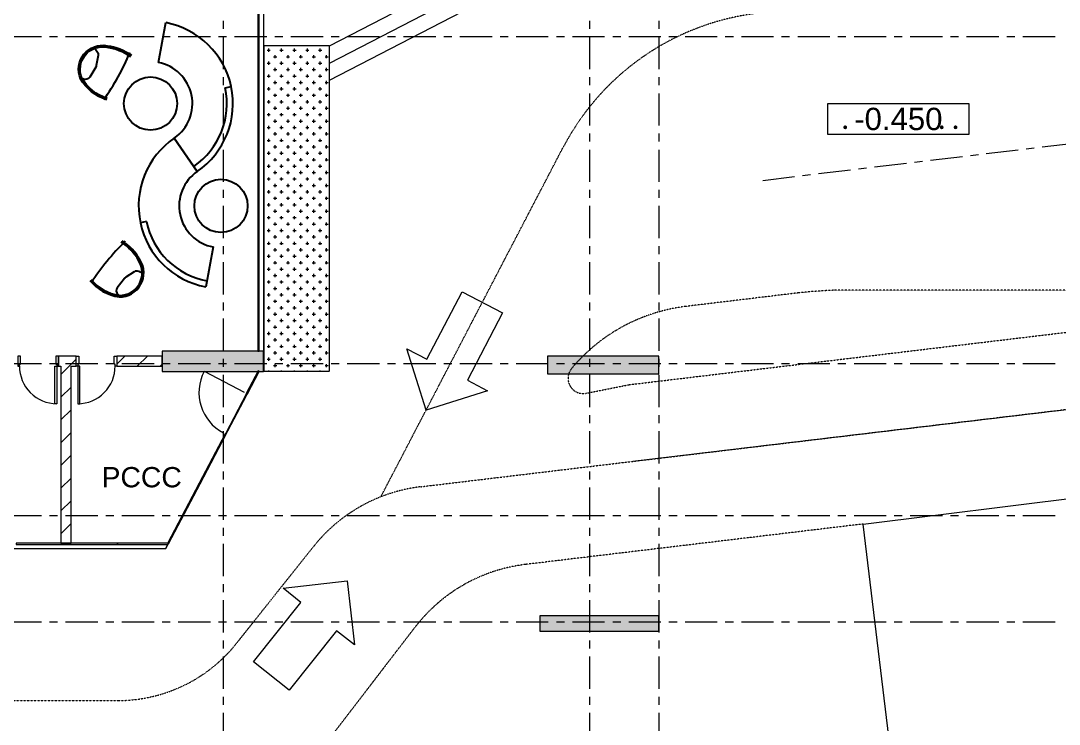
# Model space of a CAD drawing. Header units: millimetres. Extents: x -55734 to 162275, y -23881 to 125548.
# Drawn here: x 28407 to 48900, y 4338 to 18217 of the extents above; entities that cross this region are included whole.
import ezdxf
from ezdxf.enums import TextEntityAlignment as Align
from ezdxf.xclip import XClip

# ---------------------------------------------------------------- set-up
doc = ezdxf.new("R2010")
doc.units = ezdxf.units.MM
doc.header["$XCLIPFRAME"] = 0
for name, pattern in [('gf$0$Dash', [6, 3, -3]), ('Grid Line', [22.224999999999994, 12.7, -3.174999999999999, 3.174999999999999, -3.174999999999999]), ('HIDDEN2', [4.7624999999999975, 3.174999999999999, -1.587499999999999]), ('Overhead 1_16_', [2.5796875, 1.5875, -0.9921875]), ('PHANTOM', [63.50000000000001, 31.75, -6.35, 6.35, -6.35, 6.35, -6.35])]:
    doc.linetypes.add(name, pattern=pattern)
for name, color, linetype, lineweight in [('@ color hatch', 7, 'Continuous', 13), ('A-DETL-GENF', 31, 'Continuous', 5), ('A-DETL-THIN', 151, 'Continuous', 5), ('A-DOOR', 31, 'Continuous', 5), ('CHU', 181, 'Continuous', 5), ('CUA', 31, 'Continuous', 9), ('G-ANNO-TTLB', 6, 'Continuous', 5), ('gf$0$A-_DETA----_E', 8, 'Continuous', 9), ('HATCH-TUONG', 152, 'Continuous', 15), ('KI-HIEU-1', 151, 'Continuous', 9), ('KINH', 152, 'Continuous', 5), ('NET CAT', 3, 'Continuous', 5), ('NET THAY 2', 55, 'Continuous', 5), ('NET-CAT', 3, 'Continuous', 15), ('NET-THAY', 2, 'Continuous', 9), ('TRUC', 225, 'Continuous', 5)]:
    doc.layers.add(name, color=color, linetype=linetype, lineweight=lineweight)
for name, color, linetype in [('A-FURN-LOSE', 52, 'Continuous'), ('CGXD', 5, 'HIDDEN2'), ('RD-AB', 4, 'PHANTOM')]:
    doc.layers.add(name, color=color, linetype=linetype)
doc.styles.add('Arial', font='arial.ttf')
doc.styles.add('Arial_1', font='arial.ttf', dxfattribs={"height": 400})
pattern_1 = [(45, (0, 0), (-224.5064030267289, 224.5064030267289), [])]

# ---------------------------------------------------------------- blocks, each defined once
blk = doc.blocks.new('ALC1807-ASCENT PLAZA-KET CAU 1_rvt-1-MẶT BẰNG TẦNG 1')
at = {"layer": 'NET CAT'}
for points in [[(33200.52425046682, 11299.9365179646), (33200.52425046682, 11699.9365179646), (31200.52425046682, 11699.9365179646), (31200.52425046682, 11299.9365179646)], [(41000.52425046758, 11249.9365179634), (41000.52425046758, 11599.9365179634), (38800.52425046758, 11599.93651796341), (38800.52425046758, 11249.93651796341)], [(41000.52425046758, 6174.936517963825), (41000.52425046758, 6474.936517963826), (38650.52425046757, 6474.936517963826), (38650.52425046757, 6174.936517963825)]]:
    blk.add_hatch(color=7, dxfattribs=at).paths.add_polyline_path(points, flags=0)
at = {"layer": 'NET CAT', "color": 90, "lineweight": 13}
for p, q in [((33200.52425046678, 11699.93651796458), (31200.52425046678, 11699.93651796459)), ((31200.52425046678, 11699.93651796459), (31200.52425046678, 11299.93651796459)), ((33200.52425046678, 11299.93651796458), (33200.52425046678, 11699.93651796458)), ((41000.52425046754, 11599.93651796338), (38800.52425046753, 11599.93651796339)), ((38800.52425046753, 11599.93651796339), (38800.52425046753, 11249.93651796339)), ((41000.52425046754, 11249.93651796339), (41000.52425046754, 11599.93651796338)), ((31200.52425046678, 11299.93651796459), (33200.52425046678, 11299.93651796458)), ((38800.52425046753, 11249.93651796339), (41000.52425046754, 11249.93651796339)), ((41000.52425046753, 6474.93651796382), (38650.52425046753, 6474.93651796382)), ((38650.52425046753, 6474.93651796382), (38650.52425046753, 6174.93651796382)), ((41000.52425046753, 6174.93651796382), (41000.52425046753, 6474.93651796382)), ((38650.52425046753, 6174.93651796382), (41000.52425046753, 6174.93651796382))]:
    blk.add_line(p, q, dxfattribs=at)
at = {"layer": 'NET-THAY', "color": 50}
for p, q in [((33200.52425046679, 18899.93651796364), (33200.52425046678, 11699.93651796364)), ((32860.68824349011, 10864.62070780634), (32444.30246702758, 10066.73042938694)), ((31261.35310966223, 7799.929194909006), (26100.79673649016, 7799.929194909002)), ((31306.91135152624, 7887.229194908995), (31261.35310966223, 7799.929194909006))]:
    blk.add_line(p, q, dxfattribs=at)
blk = doc.blocks.new('AROW - AROW-365165-MẶT BẰNG TẦNG 1')
at = {"layer": 'A-DETL-GENF'}
for p, q in [((3.383959779057381e-14, -3.383959779057573e-14), (899.9999999999949, 899.9999999999949)), ((899.9999999999947, 899.9999999999949), (899.9999999999947, 450.0000000000016)), ((899.9999999999947, 450.0000000000016), (2400, 449.999999999993)), ((2400, 449.999999999993), (2400, -449.9999999999973)), ((899.9999999999947, -899.9999999999947), (-1.353583911622991e-13, 1.353583911622991e-13)), ((2400, -449.9999999999973), (899.9999999999947, -449.999999999993)), ((899.9999999999947, -449.999999999993), (899.9999999999947, -899.9999999999947))]:
    blk.add_line(p, q, dxfattribs=at)
blk = doc.blocks.new('A$C56D52FB6')
at = {"layer": 'gf$0$A-_DETA----_E', "color": 190, "linetype": 'gf$0$Dash'}
for p, q in [((-59665.69062108706, -12384.23301808858, -2.868448848134008e-07), (8650.38696383909, -4200.967622819357, -2.868448848134008e-07)), ((-60455.18642133447, -12583.1149604905), (-56862.95448183477, -5696.042007088467, -1.267406733574856e-08)), ((-52211.58489206003, -8558.962176222558, 2.522973089264712e-07), (-54435.1962447567, -8826.745329481622, 2.522973089264712e-07)), ((-45156.0193151553, -8508.354159641378, -3.268364516151973e-06), (-51520.95722281188, -8508.354159641374, -3.268364516151973e-06)), ((-55559.68353516912, -10371.44628948225, 2.522973089264712e-07), (-45120.33877949644, -9120.965704115937, 2.522973089264712e-07)), ((-56693.43771885685, -10051.1642682032, 2.522973089264712e-07), (-56712.30300782488, -10079.38984090643, 2.522973089264712e-07)), ((-56404.06690900552, -10540.27248605489, 2.522973089264712e-07), (-55559.68353516912, -10371.44628948225, 2.522973089264712e-07)), ((-50940.72956348382, -13120.03527201508, -7.109635996077784e-05), (-57605.28760416336, -13918.35170230574, -7.109635996077795e-05)), ((-63301.51407274319, -15470.66312843456, -1.145517653305546e-07), (-61789.57619271995, -13569.63844043628, -2.045708718972055e-07)), ((-65656.40992343557, -22806.8486980636, -1.225264394974504e-06), (-59784.26764272042, -15159.02624808886, -4.360917785901266e-05)), ((-69868.85495819774, -16603.27462744068), (-65649.46215273897, -16603.27462744068))]:
    blk.add_line(p, q, dxfattribs=at)
at = {"layer": 'gf$0$A-_DETA----_E'}
for p, q in [((-50940.13959060277, -13119.87443521016), (-14733.42508172504, -8629.618044985076)), ((-49438.97152645472, -25477.87044377021), (-50940.13959060277, -13119.87443521016))]:
    blk.add_line(p, q, dxfattribs=at)
at = {"layer": 'gf$0$A-_DETA----_E', "color": 190, "linetype": 'gf$0$Dash'}
for centre, radius, start, end in [((-52429.7600907488, -8008.354159641374, 5.350704310008874e-06), 5000, 90, 152.4538818575923), ((-51008.79296735513, -20235.3239274245, -6.789026341230418e-06), 11738.14858310572, 92.50074951034365, 95.88134260116074), ((-54013.61167008366, -12298.97838904992, 2.522973089264712e-07), 3497.732976309261, 96.92273787873198, 140.01037666542), ((-56462.8848395755, -10246.09490185878, 2.522973089264712e-07), 299.9999999999977, 146.242192008658, 281.3066389683513), ((-59285.09824072446, -15561.51950816308, -4.214404358318269e-08), 3200, 96.83064925938282, 141.5037924645115), ((-57220.91233080596, -17127.21878995917, -0.0007214827420971821), 3231.806358214245, 96.83064925770233, 142.4822662363896), ((-65649.46215273897, -13603.27462744068, 3.328679383224814e-07), 3000, 270, 321.5037924645115)]:
    blk.add_arc(centre, radius, start, end, dxfattribs=at)
blk = doc.blocks.new('System Panel - Glazed-394770-MẶT BẰNG TẦNG 1')
at = {"layer": 'KINH', "lineweight": 9}
for p, q in [((500.0000001523973, 12.69999999999711), (-500.0000001523973, 12.69999999999711)), ((-500.0000001523973, 12.69999999999711), (-500.0000001523973, -12.69999999999711)), ((500.0000001523973, -12.69999999999711), (500.0000001523973, 12.69999999999711)), ((-500.0000001523973, -12.69999999999711), (500.0000001523973, -12.69999999999711))]:
    blk.add_line(p, q, dxfattribs=at)
blk = doc.blocks.new('System Panel - Glazed-584250-MẶT BẰNG TẦNG 1')
at = {"layer": 'KINH', "lineweight": 9}
for p, q in [((99.95060195568747, 12.70000000000144), (-99.95060195568965, 12.70000000000144)), ((-99.95060195568965, 12.70000000000144), (-99.95060195568965, -12.70000000000144)), ((99.95060195568747, -12.70000000000144), (99.95060195568747, 12.70000000000144)), ((-99.95060195568965, -12.70000000000144), (99.95060195568747, -12.70000000000144))]:
    blk.add_line(p, q, dxfattribs=at)
blk = doc.blocks.new('CUA 1 CANH MO - 2 - Type 800-546369-MẶT BẰNG TẦNG 1')
at = {"layer": 'CUA'}
for p, q in [((-267.5493444547591, 840.2545325246236), (-227.5493444547591, 840.2545325246235)), ((-267.5493444547604, 102.2545325246237), (-267.5493444547591, 840.2545325246236)), ((-227.5493444547591, 840.2545325246235), (-227.5493444547604, 102.2545325246236)), ((-227.5493444547604, 102.2545325246236), (-267.5493444547604, 102.2545325246237))]:
    blk.add_line(p, q, dxfattribs=at)
at = {"layer": 'CUA', "lineweight": 5}
for p, q in [((-268.5493444547594, 102.2545325236367), (-298.5493444547623, 102.2545325236369)), ((-298.5493444547623, 102.2545325236369), (-298.549344454761, -97.7454674763603)), ((-268.5493444547598, 61.25453252363668), (-268.5493444547594, 102.2545325236367)), ((-248.5493444547599, 61.25453252363658), (-268.5493444547598, 61.25453252363668)), ((-248.549344454761, -97.74546747636066), (-248.5493444547599, 61.25453252363656)), ((471.4506555452402, 61.25453252363184), (451.4506555452404, 61.25453252363198)), ((451.4506555452404, 61.25453252363198), (451.4506555452393, -97.74546747636523)), ((501.4506555452396, 102.2545325236316), (471.4506555452405, 102.2545325236318)), ((471.4506555452405, 102.2545325236318), (471.4506555452402, 61.25453252363184)), ((501.4506555452383, -97.74546747636555), (501.4506555452396, 102.2545325236316)), ((-298.549344454761, -97.74546747636032), (-248.549344454761, -97.74546747636066)), ((451.4506555452393, -97.74546747636523), (501.4506555452383, -97.74546747636555))]:
    blk.add_line(p, q, dxfattribs=at)
blk.add_arc((-267.5493444547607, 102.2545325246242), 737.9999999999993, 359.4999999999998, 89.9999999999999, dxfattribs=at)
blk = doc.blocks.new('CUA 1 CANH MO - 2 - Type 800-546389-MẶT BẰNG TẦNG 1')
at = {"layer": 'CUA', "lineweight": 5}
for p, q in [((-298.5493444547623, -102.2545325236369), (-298.549344454761, 97.7454674763603)), ((-298.549344454761, 97.74546747636032), (-248.549344454761, 97.74546747636066)), ((-248.549344454761, 97.74546747636066), (-248.5493444547599, -61.25453252363656)), ((451.4506555452393, 97.74546747636523), (501.4506555452383, 97.74546747636555)), ((451.4506555452404, -61.25453252363198), (451.4506555452393, 97.74546747636523)), ((501.4506555452383, 97.74546747636555), (501.4506555452396, -102.2545325236316)), ((-268.5493444547594, -102.2545325236367), (-298.5493444547623, -102.2545325236369)), ((-268.5493444547598, -61.25453252363668), (-268.5493444547594, -102.2545325236367)), ((-248.5493444547599, -61.25453252363658), (-268.5493444547598, -61.25453252363668)), ((471.4506555452402, -61.25453252363184), (451.4506555452404, -61.25453252363198)), ((471.4506555452405, -102.2545325236318), (471.4506555452402, -61.25453252363184)), ((501.4506555452396, -102.2545325236316), (471.4506555452405, -102.2545325236318))]:
    blk.add_line(p, q, dxfattribs=at)
at = {"layer": 'CUA'}
for p, q in [((-227.5493444547604, -102.2545325246236), (-267.5493444547604, -102.2545325246237)), ((-267.5493444547604, -102.2545325246237), (-267.5493444547591, -840.2545325246236)), ((-227.5493444547591, -840.2545325246235), (-227.5493444547604, -102.2545325246236)), ((-267.5493444547591, -840.2545325246236), (-227.5493444547591, -840.2545325246235))]:
    blk.add_line(p, q, dxfattribs=at)
at = {"layer": 'CUA', "lineweight": 5}
blk.add_arc((-267.5493444547607, -102.2545325246242), 737.9999999999993, 269.9999999999997, 0.4999999999998297, dxfattribs=at)
blk = doc.blocks.new('System Panel - Glazed-584334-MẶT BẰNG TẦNG 1')
at = {"layer": 'KINH', "lineweight": 9}
for p, q in [((250.0000000000038, 12.69999999999711), (-249.9999999999951, 12.69999999999278)), ((-249.9999999999951, 12.69999999999278), (-249.9999999999951, -12.70000000000144)), ((250.0000000000038, -12.70000000000578), (250.0000000000038, 12.69999999999711)), ((-249.9999999999951, -12.70000000000144), (250.0000000000038, -12.70000000000578))]:
    blk.add_line(p, q, dxfattribs=at)
blk = doc.blocks.new('M_Door-Curtain-Wall-Single-Glass - M_Door-Curtain-Wall-Single-Glass-587542-MẶT BẰNG TẦNG 1')
at = {"layer": 'A-DOOR'}
blk.add_line((449.9999999999998, 50.80000000000572), (449.9999999999998, 945.2375304279321), dxfattribs=at)
at = {"layer": 'CUA', "lineweight": 5}
blk.add_arc((449.9999999999998, 50.80000000000424), 899.9999999999992, 90.17801847306438, 179.9999999999996, dxfattribs=at)
blk = doc.blocks.new('System Panel - Glazed-397408-MẶT BẰNG TẦNG 1')
at = {"layer": 'KINH', "lineweight": 9}
for p, q in [((550.0000000000006, 12.69999999999711), (-549.9999999999962, 12.69999999999711)), ((-549.9999999999962, 12.69999999999711), (-550.0000000000006, -12.70000000000578)), ((550.0000000000049, -12.70000000000578), (550.0000000000006, 12.69999999999711)), ((-550.0000000000006, -12.70000000000578), (550.0000000000049, -12.70000000000578))]:
    blk.add_line(p, q, dxfattribs=at)
blk = doc.blocks.new('System Panel - Glazed-617959-MẶT BẰNG TẦNG 1')
at = {"layer": 'KINH', "lineweight": 9}
for p, q in [((672.024654081003, 12.69999999999278), (-672.0246540809943, 12.69999999999278)), ((-672.0246540809943, 12.69999999999278), (-672.0246540809943, -12.70000000000144)), ((672.024654081003, -12.70000000000578), (672.024654081003, 12.69999999999278)), ((-672.0246540809943, -12.70000000000144), (672.024654081003, -12.70000000000578))]:
    blk.add_line(p, q, dxfattribs=at)
blk = doc.blocks.new('A$C1F0A2BF7')
at = {"layer": 'CGXD', "ltscale": 200, "const_width": 200, "elevation": -3.977424561112374e-06}
for points in [[(96759.1922425876, 45314.89457109713), (136491.8992185477, 50242.43477516693), (170213.8398296268, 54174.34778361268)], [(46260.64076272251, 55777.33416845412), (47488.05836623183, 54954.85722393759), (54942.36401917609, 54921.50210105926), (54956.32330551299, 47953.75264886279), (54990.54441281406, 43945.32131885826), (54923.32705920688, 39987.46742189467), (55072.64778846814, 34370.97662822811), (55051.04506889112, 33492.4966575486), (97748.0272713457, 33429.46382962384), (96763.22517035992, 41536.604347231), (96759.19224258763, 45314.89457109709)]]:
    blk.add_lwpolyline(points, dxfattribs=at)
at = {"layer": 'RD-AB', "ltscale": 30, "const_width": 300, "elevation": -2.891235942494149e-06}
blk.add_lwpolyline([(44789.47158175823, 50966.74026564519), (50950.52993166959, 50939.17192219326), (50956.55350230832, 47932.51874396823), (50990.45043626509, 43962.0588711968), (50922.62013264489, 39968.11359493027), (51071.53643363266, 34366.83480925302), (50997.72668859031, 31365.34316387336), (51047.36545536353, 29498.25023307322), (102264.3308623395, 29422.6394990027), (100763.162798191, 41780.63550756256), (136969.8773069985, 46270.89189777964), (170677.2897147461, 50201.11094583539)], dxfattribs=at)
blk = doc.blocks.new('*U174')
at = {"color": 7, "ltscale": 30, "true_color": 0xffffff, "insert": (520, 350), "char_height": 200, "attachment_point": 5, "bg_fill": 3, "box_fill_scale": 1.25, "bg_fill_color": 256, "bg_fill_true_color": 13158600, "bg_fill_transparency": 0}
blk.add_mtext('\\A1;.      ..', dxfattribs=at)
blk.add_lwpolyline([(-200, 200), (1200, 200), (1200, 500), (-200, 500)], close=True)
at = {"color": 7, "style": 'Arial'}
blk.add_attdef('±0.000', text='', height=220, dxfattribs=at).set_placement((500, 349.9999999999127), align=Align.MIDDLE)

msp = doc.modelspace()

# ---------------------------------------------------------------- hatches: boundary and pattern name
at = {"layer": '@ color hatch'}
h = msp.add_hatch(dxfattribs=at)
h.set_pattern_fill('CROSS', color=139, scale=20)
h.set_pattern_definition([(0, (59684.58635807107, -40530.73182497655), (127, 127), [63.5, -190.5]), (90, (59716.33635807107, -40562.48182497655), (-127, 127), [63.5, -190.5])])
h.paths.add_polyline_path([(33201.29304789879, 11302.91745128218), (34501.29304789867, 11302.91745128218), (34501.29304789867, 17720.90856095978), (33201.29304789867, 17720.90856095978)])
at = {"layer": 'HATCH-TUONG', "lineweight": 5}
h = msp.add_hatch(dxfattribs=at)
h.set_pattern_fill('FP_3', color=256, style=0, pattern_type=2)
h.set_pattern_definition(pattern_1)
h.paths.add_polyline_path([(30300.52425046766, 11399.93651796344), (31200.52425046682, 11399.93651796344), (31200.52425046682, 11599.93651796343), (30300.52425046766, 11599.93651796343)], flags=0)
h.paths.add_polyline_path([(29500.52425046765, 11399.93651796344), (29500.52425046765, 11599.93651796344), (29150.52425046766, 11599.93651796344), (29150.52425046766, 11399.93651796344), (29400.52425046765, 11399.93651796344)], flags=0)
h.paths.add_polyline_path([(28350.52425046766, 11399.93651796344), (28350.52425046766, 11599.93651796344), (24700.52425046758, 11599.93651796345), (24700.52425046758, 11399.93651796345), (28298.36846984461, 11399.93651796344)], flags=0)
h = msp.add_hatch(dxfattribs=at)
h.set_pattern_fill('FP_3', color=256, style=0, pattern_type=2)
h.set_pattern_definition(pattern_1)
h.paths.add_polyline_path([(29400.52425046765, 7912.629194909024), (29400.52425046766, 11399.93651796344), (29200.52425046765, 11399.93651796344), (29200.52425046765, 7912.629194909024)], flags=0)

# ---------------------------------------------------------------- linework, layer by layer
at = {"layer": 'A-DETL-THIN'}
msp.add_line((40483.9315385728, 9525.014236533354), (104616.5989056138, 17207.16836662964), dxfattribs=at)
at = {"layer": 'A-FURN-LOSE'}
msp.add_line((31122.75653152478, 17393.98592839411, -7.004958528761875e-05), (31271.44424552193, 18180.04697163843, -7.004958528761875e-05), dxfattribs=at)
for points, elevation in [([(30102.99287845749, 16658.53239580472, -0.1892494970968574), (29585.70781280707, 17073.67008221494, -0.5970260390799902), (30111.42544637523, 17725.27836819966, -0.12760324335484), (30590.7977277852, 17535.94381993829, 6.845297770932543)], -7.004958528761875e-05), ([(30111.82173544647, 16686.85207412684, -0.1887071478513503), (29612.36038635096, 17086.82640379412, -0.5963452651472023), (30106.88164102881, 17695.9492079331, -0.1278406525120533), (30573.32153536387, 17511.97434780282, -0.1278406525120533)], -7.004958528761875e-05), ([(29858.62939310122, 17671.82213118568), (29885.82204600076, 17642.97373250506), (29909.45974995238, 17617.89674167205, -0.2394057007592744), (29934.71626781703, 17531.9751117566), (29898.38003869077, 17336.80562500074, -0.08857245807851614), (29886.11063480652, 17304.28357540735), (29768.26428197908, 17106.53902485595, -0.3738256940986354), (29645.03665709986, 17065.99286420734), (29617.86523308251, 17077.40411811008)], -7.004958528761875e-05), ([(29772.02386076424, 13095.24896375661, 0.1892494970968574), (30349.64838462965, 12769.25349254243, 0.5970260390799902), (30759.26152308258, 13499.4517296092, 0.12760324335484), (30405.36084741111, 13874.15116530238, -6.845297770932543)], -2.729222322412101e-06), ([(29795.03539236846, 13113.96853397694, 0.1887071478513503), (30351.95938797727, 12798.8863752496, 0.5963452651472023), (30733.72057540076, 13484.33532128964, 0.1278406525120533), (30389.60117946305, 13849.01979522099, 0.1278406525120533)], -2.729222322412101e-06), ([(30803.56472434972, 13244.89203094471), (30766.67770841277, 13259.41850792414), (30734.61300455361, 13272.04591002307, 0.2394057007592744), (30645.45840128355, 13263.56800357661), (30477.76387460718, 13157.3136115243, 0.08857245807851614), (30452.12925982337, 13133.83833716339), (30312.33099059477, 12950.95281540673, 0.3738256940986354), (30320.47583338346, 12821.48196844623), (30341.16625039066, 12800.4960292767)], -2.729222322412101e-06)]:
    msp.add_lwpolyline(points, format="xyb", dxfattribs=dict(at, elevation=elevation))
at = {"layer": 'A-FURN-LOSE', "elevation": -7.004958528761875e-05}
for points in [[(32442.0317003893, 16893.91905790155), (32559.44905910747, 16918.68120384325)], [(31890.4978182458, 15244.61311387766), (31437.04526747212, 15903.68881832806)], [(31437.04530693703, 15903.6886831252), (31890.49789406139, 15244.61300368442)], [(30885.51137017868, 14254.38279453014), (30768.09401009472, 14229.62065506433)], [(32204.78651146499, 13754.3158512739), (32056.09875411606, 12968.25481622984)]]:
    msp.add_lwpolyline(points, dxfattribs=at)
at = {"layer": 'A-FURN-LOSE'}
for centre in [(30969.42232646515, 16583.36047754845, -7.004958528761875e-05), (32358.12076123118, 14564.94129366309, -7.004958528761875e-05)]:
    msp.add_circle(centre, 525.0000000000015, dxfattribs=at)
for centre, radius, start, end in [((30969.42232646515, 16583.36047754845, -7.004958528761875e-05), 1625.000000000001, 304.5284743496869, 79.28874445566727), ((26207.69168298838, 19388.64410099609, -7.004958528761875e-05), 4708.571371992776, 324.6109941341911, 337.563667752276), ((30969.42232646515, 16583.36047754845, -7.004958528761875e-05), 825.0000000000011, 304.5284743496869, 79.28874445566727), ((30969.42232646515, 16583.36047754845, -7.004958528761875e-05), 1505.000000000001, 304.5284743496869, 11.90860940092724), ((32358.12076123118, 14564.94129366309, -7.004958528761875e-05), 1625.000000000001, 124.5284711845381, 259.2887412923062), ((32358.12076123118, 14564.94129366309, -7.004958528761875e-05), 825.0000000000015, 124.5284711845381, 259.2887412923062), ((32358.12076123118, 14564.94129366309, -7.004958528761875e-05), 1505.000000000001, 191.9086062423913, 259.2887412923062), ((33754.05836548477, 10493.27230562497, -2.729222322412101e-06), 4708.571371992777, 134.2489896157713, 147.2016632342687)]:
    msp.add_arc(centre, radius, start, end, dxfattribs=at)
at = {"layer": 'G-ANNO-TTLB'}
msp.add_line((31261.35310966223, 7799.929194909004), (33112.60731551176, 11297.0746397735), dxfattribs=at)
at = {"layer": 'NET THAY 2', "linetype": 'Overhead 1_16_'}
msp.add_line((33200.52425046679, 16044.94871322885), (33201.2930478987, 16045.34689237728), dxfattribs=at)
at = {"layer": 'NET THAY 2'}
for points in [[(34501.29304789867, 17720.90856095979), (38924.62913130374, 20011.86339742519)], [(34501.29304789867, 17383.05928125562), (38384.49828632094, 19394.2670335508)], [(34501.29304789867, 17045.21000155135), (38522.46874293596, 19127.8760556603)]]:
    msp.add_lwpolyline(points, dxfattribs=at)
at = {"layer": 'NET THAY 2', "linetype": 'Overhead 1_16_'}
msp.add_lwpolyline([(33201.29304789879, 11302.91745128218), (34501.29304789867, 11302.91745128218), (34501.29304789867, 17720.90856095978), (33201.29304789867, 17720.90856095978)], close=True, dxfattribs=at)
at = {"layer": 'NET-CAT'}
for p, q in [((29500.52425046762, 11599.93651796342), (29150.52425046762, 11599.93651796342)), ((29150.52425046762, 11599.93651796342), (29150.52425046762, 11399.93651796342)), ((29500.52425046762, 11399.93651796342), (29500.52425046762, 11599.93651796342)), ((31200.52425046678, 11599.93651796342), (30300.52425046762, 11599.93651796342)), ((30300.52425046762, 11599.93651796342), (30300.52425046762, 11399.93651796342)), ((31200.52425046678, 11399.93651796342), (31200.52425046678, 11599.93651796342)), ((29150.52425046762, 11399.93651796342), (29200.52425046762, 11399.93651796342)), ((29200.52425046762, 11399.93651796342), (29200.52425046762, 7912.629194909008)), ((29400.52425046762, 11399.93651796342), (29500.52425046762, 11399.93651796342)), ((29400.52425046762, 7912.629194909008), (29400.52425046762, 11399.93651796342)), ((30300.52425046762, 11399.93651796342), (31200.52425046678, 11399.93651796342)), ((29200.52425046762, 7912.629194909008), (29400.52425046762, 7912.629194909008))]:
    msp.add_line(p, q, dxfattribs=at)
at = {"layer": 'TRUC', "linetype": 'Grid Line', "ltscale": 50}
for p, q in [((32400.52425046684, 50122.62621658081), (32400.52425046678, -7437.947550931074)), ((39630.52425046701, 50122.6262165808), (39630.52425046694, -10105.52243189255)), ((41000.5242504676, 50122.62621658079), (41000.52425046753, -7437.947550931092)), ((43048.09255653025, 15068.9740640575), (107566.058124277, 22797.28127471412)), ((48819.12251325855, 17899.93651796427), (-20104.99804221199, 17899.93651796449)), ((48819.12251325854, 11449.93651796336), (-17790.37242925586, 11449.93651796358)), ((48819.12251325852, 8449.936517963775), (-20104.99804221203, 8449.936517964)), ((48819.12251325852, 6349.936517963785), (-17790.37242925588, 6349.936517964004))]:
    msp.add_line(p, q, dxfattribs=at)

# ---------------------------------------------------------------- block references
at = {"lineweight": 5}
msp.add_blockref('ALC1807-ASCENT PLAZA-KET CAU 1_rvt-1-MẶT BẰNG TẦNG 1', (0, 0), dxfattribs=at)
at = {"color": 50, "lineweight": 9}
for name, p, rotation in [('System Panel - Glazed-394770-MẶT BẰNG TẦNG 1', (33100.5242504668, 18399.9985163806), 270), ('System Panel - Glazed-394770-MẶT BẰNG TẦNG 1', (33100.52425046679, 17399.9985162282), 270), ('System Panel - Glazed-394770-MẶT BẰNG TẦNG 1', (33100.52425046679, 16399.9985162282), 270), ('System Panel - Glazed-394770-MẶT BẰNG TẦNG 1', (33100.52425046679, 15399.9985162282), 270), ('System Panel - Glazed-394770-MẶT BẰNG TẦNG 1', (33100.52425046679, 14399.9985162282), 270), ('System Panel - Glazed-394770-MẶT BẰNG TẦNG 1', (33100.52425046679, 13399.9985162282), 270), ('System Panel - Glazed-394770-MẶT BẰNG TẦNG 1', (33100.52425046678, 12399.9985162282), 270), ('System Panel - Glazed-584250-MẶT BẰNG TẦNG 1', (33100.52425046678, 11800.04791427251), 270), ('CUA 1 CANH MO - 2 - Type 800-546369-MẶT BẰNG TẦNG 1', (28851.97490601286, 11502.19105048706), 180), ('M_Door-Curtain-Wall-Single-Glass - M_Door-Curtain-Wall-Single-Glass-587542-MẶT BẰNG TẦNG 1', (32659.55492706529, 10461.96696807903), 62.28573402948538), ('System Panel - Glazed-584334-MẶT BẰNG TẦNG 1', (32985.0986657533, 11081.66146878163), 242.2857340294853), ('System Panel - Glazed-397408-MẶT BẰNG TẦNG 1', (32194.49244315441, 9576.689109797553), 242.2857340294853), ('System Panel - Glazed-617959-MẶT BẰNG TẦNG 1', (31626.17462214291, 8494.857741295516), 242.2857340294853), ('System Panel - Glazed-394770-MẶT BẰNG TẦNG 1', (28813.64116700947, 7899.929194909013), 180), ('System Panel - Glazed-394770-MẶT BẰNG TẦNG 1', (29813.64116700947, 7899.929194909009), 180), ('System Panel - Glazed-394770-MẶT BẰNG TẦNG 1', (30813.64116716187, 7899.929194909006), 180)]:
    msp.add_blockref(name, p, dxfattribs=dict(at, rotation=rotation))
msp.add_blockref('CUA 1 CANH MO - 2 - Type 800-546389-MẶT BẰNG TẦNG 1', (29799.07359492239, 11502.19105048706), dxfattribs=at)
at = {"layer": 'A-DETL-GENF'}
for p, rotation in [((36405.57732372917, 10533.58008410611), 62.45266141616876), ((34847.26922751803, 7166.126801039223, -1.554193475916055e-07), 231.5397969626598)]:
    msp.add_blockref('AROW - AROW-365165-MẶT BẰNG TẦNG 1', p, dxfattribs=dict(at, rotation=rotation))
at = {"layer": 'NET THAY 2'}
ref = msp.add_blockref('A$C1F0A2BF7', (-55733.7975177078, -33492.41671422218, 4.978024789251535e-07), dxfattribs=at)
XClip(ref).set_block_clipping_path([(-27462.618629115583, 51738.674998801594), (137958.51740970556, 152520.38063209807)])
at = {"layer": 'NET-THAY'}
msp.add_blockref('A$C56D52FB6', (95969.65169468791, 21408.20164954532), dxfattribs=at)

# ---------------------------------------------------------------- texts
at = {"layer": 'CHU', "color": 7, "insert": (30002.13365408173, 9412.037450027394), "char_height": 400, "width": 1644.28, "attachment_point": 1, "line_spacing_factor": 0.9364389825664474, "style": 'Arial_1'}
msp.add_mtext('\\pt2540,5080,7620,10160,12700,15240,17780,20320,22860,25400,27940,30480,33020,35560,38100,40640,43180,45720,48260,50800,53340,55880,58420,60960,63500,66040,68580,71120,73660,76200,78740,81280;PCCC', dxfattribs=at)

# ---------------------------------------------------------------- next in the draw order: block references
at = {"layer": 'KI-HIEU-1', "linetype": 'ByBlock', "xscale": 1.999999999999999, "yscale": 1.999999999999999, "zscale": 1.999999999999999}
msp.add_blockref('*U174', (44725.14550829103, 15580.69347171459), dxfattribs=at).add_auto_attribs({'±0.000': '-0.450'})

doc.saveas('drawing.dxf')
